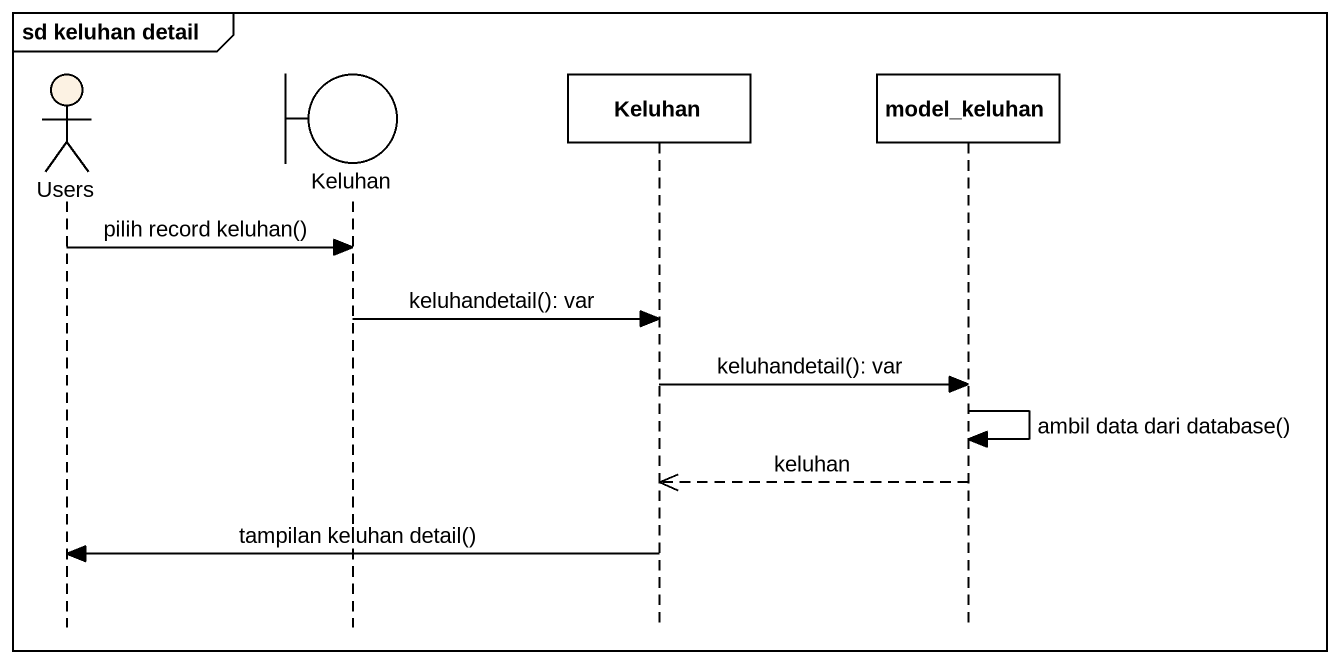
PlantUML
@startuml
mainframe sd keluhan detail
hide footbox
actor Users #FCF2E3
boundary Keluhan
participant "Keluhan" as Keluhan_2
participant model_keluhan

Users -> Keluhan : pilih record keluhan()
Keluhan -> Keluhan_2 : keluhandetail(): var
Keluhan_2 -> model_keluhan : keluhandetail(): var
model_keluhan -> model_keluhan : ambil data dari database()
model_keluhan -->> Keluhan_2 : keluhan
Keluhan_2 -> Users : tampilan keluhan detail()
@enduml
